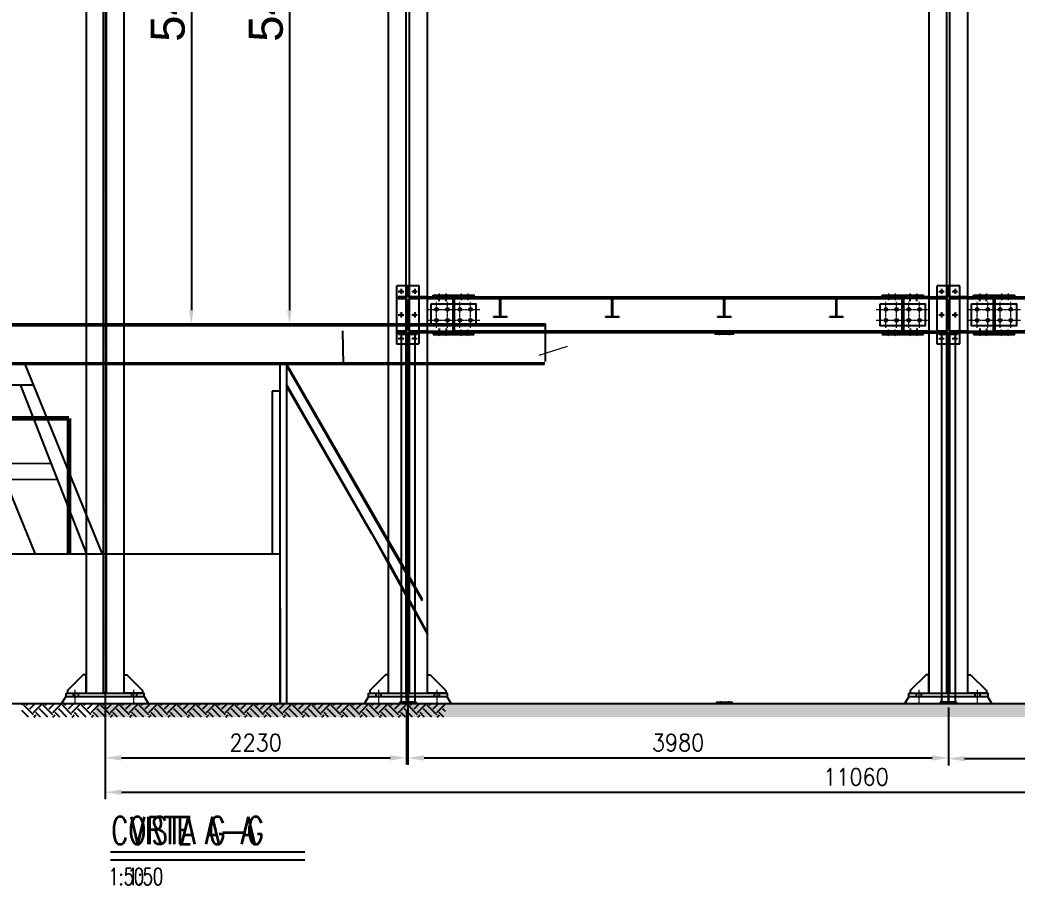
# Model space of a CAD drawing. Header units: millimetres. Extents: x 13669 to 217197, y -88248 to 24578.
# Drawn here: x 202519 to 209862, y -16047 to -9677 of the extents above; entities that cross this region are included whole.
import ezdxf

# ---------------------------------------------------------------- set-up
doc = ezdxf.new("R2010")
doc.units = ezdxf.units.MM
doc.linetypes.add('CENTER2', pattern=[1.125, 0.75, -0.125, 0.125, -0.125])
doc.linetypes.add('DASHED2', pattern=[0.375, 0.25, -0.125])
for name, color, linetype in [('CHAPA PISO', 3, 'Continuous'), ('Tx-DDIM', 1, 'Continuous'), ('Tx_DDIM', 1, 'Continuous'), ('Tx_M_EQUIPOS', 4, 'Continuous'), ('Tx_M_EXISTENTES', 8, 'Continuous'), ('Tx_M_OCULTOS', 2, 'DASHED2'), ('Tx_M_OCULTOS FINO', 1, 'DASHED2'), ('Tx_TEXTOS', 3, 'Continuous'), ('Tx_TEXTOS 2.5', 3, 'Continuous'), ('Tx_TEXTOS 4', 4, 'Continuous')]:
    doc.layers.add(name, color=color, linetype=linetype)
for name, color, linetype, lineweight in [('TITULOS', 6, 'Continuous', 60), ('Tx_EJES', 1, 'CENTER2', 5), ('Tx_M_CONTORNO FINO', 1, 'Continuous', 5)]:
    doc.layers.add(name, color=color, linetype=linetype, lineweight=lineweight)
doc.styles.add('ROMANS', font='romans.shx', dxfattribs={"width": 0.9})
doc.styles.get("Standard").update_dxf_attribs({"font": 'arial.ttf'})
doc.styles.add('Tx_texto', font='romans.shx')
doc.dimstyles.new('ESC 1-50', dxfattribs={"dimscale": 50, "dimtxt": 2.5, "dimasz": 2.4, "dimexe": 1, "dimexo": 1, "dimgap": 1, "dimtad": 1, "dimdec": 0, "dimtxsty": 'ROMANS', "dimcen": 2.5, "dimclrd": 256, "dimclre": 256, "dimclrt": 3, "dimadec": 0, "dimazin": 2, "dimtfac": 0.5, "dimtdec": 0, "dimtmove": 0, "dimatfit": 3, "dimfxl": 1, "dimtfill": 1, "dimtfillclr": 256, "dimtolj": 2, "dimlwd": -1, "dimarcsym": 0})
doc.dimstyles.new('ISO-25', dxfattribs={"dimtxt": 2.5, "dimasz": 2.5, "dimexe": 1.25, "dimexo": 0.625, "dimtad": 1, "dimtxsty": 'Standard', "dimcen": 2.5, "dimadec": 0, "dimazin": 0, "dimtfac": 1, "dimtmove": 0, "dimatfit": 3, "dimfxl": 1, "dimarcsym": 0})

# ---------------------------------------------------------------- blocks, each defined once
blk = doc.blocks.new('A$Cd38fd534')
at = {"layer": 'Tx_EJES'}
for p, q in [((-69.1, 0), (319.1, 0)), ((0, -135.8), (0, 55.8)), ((80, -135.8), (80, 55.8)), ((170, -135.8), (170, 55.8)), ((250, -135.8), (250, 55.8)), ((-69.1, -80), (319.1, -80))]:
    blk.add_line(p, q, dxfattribs=at)
at = {"layer": 'Tx_M_EQUIPOS'}
blk.add_lwpolyline([(-40, 40), (290, 40), (290, -120), (-40, -120)], close=True, dxfattribs=at)
for centre in [(0, 0), (80, 0), (170, 0), (250, 0), (0, -80), (80, -80), (170, -80), (250, -80)]:
    blk.add_circle(centre, 10.5, dxfattribs=at)
blk = doc.blocks.new('A$C03c238ad')
at = {"layer": 'Tx_M_OCULTOS FINO'}
for p, q in [((-70.7, 40), (-29.3, 40)), ((-50, 58.7), (-50, 21.3)), ((29.3, 40), (70.7, 40)), ((50, 58.7), (50, 21.3)), ((-70.7, -133), (-29.3, -133)), ((-50, -114.3), (-50, -151.7)), ((29.3, -133), (70.7, -133)), ((50, -114.3), (50, -151.7)), ((-50, -287.3), (-50, -324.7)), ((50, -287.3), (50, -324.7)), ((-70.7, -306), (-29.3, -306)), ((29.3, -306), (70.7, -306))]:
    blk.add_line(p, q, dxfattribs=at)
for points in [[(-84, -346), (84, -346), (84, 80), (-84, 80)], [(-3.9, 80), (3.9, 80), (3.9, 0), (-3.9, 0)], [(-3.9, -266), (3.9, -266), (3.9, -346), (-3.9, -346)]]:
    blk.add_lwpolyline(points, close=True, dxfattribs=at)
for centre in [(-50, 40), (50, 40), (-50, -133), (50, -133), (-50, -306), (50, -306)]:
    blk.add_circle(centre, 8.5, dxfattribs=at)
blk = doc.blocks.new('A$Cf5f8315d')
at = {"layer": 'Tx_EJES'}
blk.add_line((-21.3, 0), (0, 0), dxfattribs=at)
at = {"layer": 'Tx_M_OCULTOS'}
for p, q in [((-13, 8.5), (0, 8.5)), ((-13, -8.5), (0, -8.5))]:
    blk.add_line(p, q, dxfattribs=at)
blk = doc.blocks.new('A$Cfbe9b5f4')
at = {"layer": 'Tx_EJES'}
for p, q in [((-150, 117.9), (-150, 68.1)), ((-100, 117.9), (-100, 68.1)), ((10, 117.9), (10, 68.1)), ((60, 117.9), (60, 68.1)), ((3157.4, 117.9), (3157.4, 68.1)), ((3207.4, 117.9), (3207.4, 68.1)), ((3317.4, 117.9), (3317.4, 68.1)), ((3367.4, 117.9), (3367.4, 68.1)), ((3830, 117.9), (3830, 68.1)), ((3880, 117.9), (3880, 68.1)), ((3990, 117.9), (3990, 68.1)), ((4040, 117.9), (4040, 68.1)), ((-150, -197.9), (-150, -148.1)), ((-100, -197.9), (-100, -148.1)), ((10, -197.9), (10, -148.1)), ((60, -197.9), (60, -148.1)), ((3157.4, -197.9), (3157.4, -148.1)), ((3207.4, -197.9), (3207.4, -148.1)), ((3317.4, -197.9), (3317.4, -148.1)), ((3367.4, -197.9), (3367.4, -148.1)), ((3830, -197.9), (3830, -148.1)), ((3880, -197.9), (3880, -148.1)), ((3990, -197.9), (3990, -148.1)), ((4040, -197.9), (4040, -148.1))]:
    blk.add_line(p, q, dxfattribs=at)
at = {"layer": 'Tx_M_EQUIPOS'}
for p, q in [((-40, 93), (3257.4, 93)), ((-40, 80), (3257.4, 80)), ((3940, 93), (8107.4, 93)), ((3940, 80), (8107.4, 80)), ((3257.4, -160), (-40, -160)), ((3257.4, -173), (-40, -173)), ((8106.4, -160), (3940, -160)), ((8106.4, -173), (3940, -173))]:
    blk.add_line(p, q, dxfattribs=at)
for points in [[(-195, 105.7), (105, 105.7), (105, 93), (-195, 93)], [(3112.4, 105.7), (3412.4, 105.7), (3412.4, 93), (3112.4, 93)], [(3785, 105.7), (4085, 105.7), (4085, 93), (3785, 93)], [(-195, -185.7), (105, -185.7), (105, -173), (-195, -173)], [(3112.4, -185.7), (3412.4, -185.7), (3412.4, -173), (3112.4, -173)], [(3785, -185.7), (4085, -185.7), (4085, -173), (3785, -173)]]:
    blk.add_lwpolyline(points, close=True, dxfattribs=at)
for points in [[(-40, 93), (-40, -173)], [(3257.4, 93), (3257.4, -173)], [(3940, 93), (3940, -173)]]:
    blk.add_lwpolyline(points, dxfattribs=at)
at = {"layer": 'Tx_M_OCULTOS'}
for p, q in [((-160.5, 105.7), (-160.5, 80)), ((-139.5, 105.7), (-139.5, 80)), ((-110.5, 105.7), (-110.5, 80)), ((-89.5, 105.7), (-89.5, 80)), ((-0.5, 105.7), (-0.5, 92.7)), ((20.5, 105.7), (20.5, 92.7)), ((49.5, 105.7), (49.5, 92.7)), ((70.5, 105.7), (70.5, 92.7)), ((3146.9, 105.7), (3146.9, 80)), ((3167.9, 105.7), (3167.9, 80)), ((3196.9, 105.7), (3196.9, 80)), ((3217.9, 105.7), (3217.9, 80)), ((3306.9, 105.7), (3306.9, 92.7)), ((3327.9, 105.7), (3327.9, 92.7)), ((3356.9, 105.7), (3356.9, 92.7)), ((3377.9, 105.7), (3377.9, 92.7)), ((3819.5, 105.7), (3819.5, 80)), ((3840.5, 105.7), (3840.5, 80)), ((3869.5, 105.7), (3869.5, 80)), ((3890.5, 105.7), (3890.5, 80)), ((3979.5, 105.7), (3979.5, 92.7)), ((4000.5, 105.7), (4000.5, 92.7)), ((4029.5, 105.7), (4029.5, 92.7)), ((4050.5, 105.7), (4050.5, 92.7)), ((-160.5, -185.7), (-160.5, -160)), ((-139.5, -185.7), (-139.5, -160)), ((-110.5, -185.7), (-110.5, -160)), ((-89.5, -185.7), (-89.5, -160)), ((-0.5, -185.7), (-0.5, -172.7)), ((20.5, -185.7), (20.5, -172.7)), ((49.5, -185.7), (49.5, -172.7)), ((70.5, -185.7), (70.5, -172.7)), ((3146.9, -185.7), (3146.9, -160)), ((3167.9, -185.7), (3167.9, -160)), ((3196.9, -185.7), (3196.9, -160)), ((3217.9, -185.7), (3217.9, -160)), ((3306.9, -185.7), (3306.9, -172.7)), ((3327.9, -185.7), (3327.9, -172.7)), ((3356.9, -185.7), (3356.9, -172.7)), ((3377.9, -185.7), (3377.9, -172.7)), ((3819.5, -185.7), (3819.5, -160)), ((3840.5, -185.7), (3840.5, -160)), ((3869.5, -185.7), (3869.5, -160)), ((3890.5, -185.7), (3890.5, -160)), ((3979.5, -185.7), (3979.5, -172.7)), ((4000.5, -185.7), (4000.5, -172.7)), ((4029.5, -185.7), (4029.5, -172.7)), ((4050.5, -185.7), (4050.5, -172.7))]:
    blk.add_line(p, q, dxfattribs=at)
for points in [[(287, -51.5, 0.414214), (296.5, -42), (296.5, 78, 0.414214), (287, 87.5), (248.7, 87.5), (248.7, 93), (348.7, 93), (348.7, 87.5), (310.4, 87.5, 0.414214), (300.9, 78), (300.9, -42, 0.414214), (310.4, -51.5), (348.7, -51.5), (348.7, -57), (248.7, -57), (248.7, -51.5)], [(1112, -51.5, 0.414214), (1121.5, -42), (1121.5, 78, 0.414214), (1112, 87.5), (1073.7, 87.5), (1073.7, 93), (1173.7, 93), (1173.7, 87.5), (1135.4, 87.5, 0.414214), (1125.9, 78), (1125.9, -42, 0.414214), (1135.4, -51.5), (1173.7, -51.5), (1173.7, -57), (1073.7, -57), (1073.7, -51.5)], [(1937, -51.5, 0.414214), (1946.5, -42), (1946.5, 78, 0.414214), (1937, 87.5), (1898.7, 87.5), (1898.7, 93), (1998.7, 93), (1998.7, 87.5), (1960.4, 87.5, 0.414214), (1950.9, 78), (1950.9, -42, 0.414214), (1960.4, -51.5), (1998.7, -51.5), (1998.7, -57), (1898.7, -57), (1898.7, -51.5)], [(2762, -51.5, 0.414214), (2771.5, -42), (2771.5, 78, 0.414214), (2762, 87.5), (2723.7, 87.5), (2723.7, 93), (2823.7, 93), (2823.7, 87.5), (2785.4, 87.5, 0.414214), (2775.9, 78), (2775.9, -42, 0.414214), (2785.4, -51.5), (2823.7, -51.5), (2823.7, -57), (2723.7, -57), (2723.7, -51.5)]]:
    blk.add_lwpolyline(points, format="xyb", close=True, dxfattribs=at)
at = {"rotation": 270}
for p in [(1913.7, -173), (1983.7, -173)]:
    blk.add_blockref('A$Cf5f8315d', p, dxfattribs=at)
blk = doc.blocks.new('*D383')
at = {"layer": 'Defpoints', "color": 0, "transparency": 16777216}
for p in [(205375.9, -14573.5), (209356.2, -14688.6), (209356.2, -15110.6)]:
    blk.add_point(p, dxfattribs=at)
at = {"layer": 'Tx_DDIM', "lineweight": -2, "transparency": 16777216}
for p, q in [((205375.9, -14623.5), (205375.9, -15160.6)), ((209356.2, -14738.6), (209356.2, -15160.6))]:
    blk.add_line(p, q, dxfattribs=at)
at = {"layer": 'Tx_DDIM', "transparency": 16777216}
blk.add_line((205495.9, -15110.6), (209236.2, -15110.6), dxfattribs=at)
for points in [[(205495.9, -15090.6), (205495.9, -15130.6), (205375.9, -15110.6)], [(209236.2, -15090.6), (209236.2, -15130.6), (209356.2, -15110.6)]]:
    blk.add_solid(points, dxfattribs=at)
at = {"layer": 'Tx_DDIM', "color": 3, "transparency": 16777216, "insert": (207366, -14998.1), "char_height": 125, "attachment_point": 5, "style": 'ROMANS', "bg_fill": 3, "box_fill_scale": 1.1, "bg_fill_color": 256, "bg_fill_true_color": 13158600, "bg_fill_transparency": 0}
blk.add_mtext('\\A2;3980', dxfattribs=at)
blk = doc.blocks.new('*D384')
at = {"layer": 'Defpoints', "color": 0, "transparency": 16777216}
for p in [(214206.2, -14682.1), (209356.2, -14688.6), (214206.2, -15115.5)]:
    blk.add_point(p, dxfattribs=at)
at = {"layer": 'Tx_DDIM', "lineweight": -2, "transparency": 16777216}
for p, q in [((209356.2, -14738.6), (209356.2, -15165.5)), ((214206.2, -14732.1), (214206.2, -15165.5))]:
    blk.add_line(p, q, dxfattribs=at)
at = {"layer": 'Tx_DDIM', "transparency": 16777216}
blk.add_line((209476.2, -15115.5), (214086.2, -15115.5), dxfattribs=at)
for points in [[(209476.2, -15095.5), (209476.2, -15135.5), (209356.2, -15115.5)], [(214086.2, -15095.5), (214086.2, -15135.5), (214206.2, -15115.5)]]:
    blk.add_solid(points, dxfattribs=at)
at = {"layer": 'Tx_DDIM', "color": 3, "transparency": 16777216, "insert": (211781.2, -15003), "char_height": 125, "attachment_point": 5, "style": 'ROMANS', "bg_fill": 3, "box_fill_scale": 1.1, "bg_fill_color": 256, "bg_fill_true_color": 13158600, "bg_fill_transparency": 0}
blk.add_mtext('\\A2;4850', dxfattribs=at)
blk = doc.blocks.new('*D386')
at = {"layer": 'Defpoints', "color": 0, "transparency": 16777216}
for p in [(203145.9, -14893.2), (214206.2, -14949.7), (214206.2, -15363.3)]:
    blk.add_point(p, dxfattribs=at)
at = {"layer": 'Tx_DDIM', "lineweight": -2, "transparency": 16777216}
for p, q in [((203145.9, -14943.2), (203145.9, -15413.3)), ((214206.2, -14999.7), (214206.2, -15413.3))]:
    blk.add_line(p, q, dxfattribs=at)
at = {"layer": 'Tx_DDIM', "transparency": 16777216}
blk.add_line((203265.9, -15363.3), (214086.2, -15363.3), dxfattribs=at)
for points in [[(203265.9, -15343.3), (203265.9, -15383.3), (203145.9, -15363.3)], [(214086.2, -15343.3), (214086.2, -15383.3), (214206.2, -15363.3)]]:
    blk.add_solid(points, dxfattribs=at)
at = {"layer": 'Tx_DDIM', "color": 3, "transparency": 16777216, "insert": (208676, -15250.8), "char_height": 125, "attachment_point": 5, "style": 'ROMANS', "bg_fill": 3, "box_fill_scale": 1.1, "bg_fill_color": 256, "bg_fill_true_color": 13158600, "bg_fill_transparency": 0}
blk.add_mtext('\\A2;11060', dxfattribs=at)
blk = doc.blocks.new('*D376')
at = {"layer": 'Defpoints', "color": 0, "transparency": 16777216}
for p in [(203145.9, -14573.5), (205364.6, -14710.3), (205364.6, -15110)]:
    blk.add_point(p, dxfattribs=at)
at = {"layer": 'Tx_DDIM', "lineweight": -2, "transparency": 16777216}
for p, q in [((203145.9, -14623.5), (203145.9, -15160)), ((205364.6, -14760.3), (205364.6, -15160))]:
    blk.add_line(p, q, dxfattribs=at)
at = {"layer": 'Tx_DDIM', "transparency": 16777216}
blk.add_line((203265.9, -15110), (205244.6, -15110), dxfattribs=at)
for points in [[(203265.9, -15090), (203265.9, -15130), (203145.9, -15110)], [(205244.6, -15090), (205244.6, -15130), (205364.6, -15110)]]:
    blk.add_solid(points, dxfattribs=at)
at = {"layer": 'Tx_DDIM', "color": 3, "transparency": 16777216, "insert": (204255.2, -14997.5), "char_height": 125, "attachment_point": 5, "style": 'ROMANS', "bg_fill": 3, "box_fill_scale": 1.1, "bg_fill_color": 256, "bg_fill_true_color": 13158600, "bg_fill_transparency": 0}
blk.add_mtext('\\A2;2230', dxfattribs=at)
blk = doc.blocks.new('*D402')
at = {"color": 0, "lineweight": -2, "transparency": 16777216}
for p, q in [((203782, -6498.9), (203782.7, -6498.9)), ((203781.4, -6598.9), (203781.4, -11814.7)), ((203782, -11914.7), (203782.7, -11914.7))]:
    blk.add_line(p, q, dxfattribs=at)
at = {"color": 0, "transparency": 16777216}
for points in [[(203764.7, -6598.9), (203798.1, -6598.9), (203781.4, -6498.9)], [(203764.7, -11814.7), (203798.1, -11814.7), (203781.4, -11914.7)]]:
    blk.add_solid(points, dxfattribs=at)
at = {"layer": 'Defpoints', "color": 0, "transparency": 16777216}
for p in [(203781.4, -6498.9), (203781.4, -11914.7), (203781.4, -11914.7)]:
    blk.add_point(p, dxfattribs=at)
at = {"color": 0, "transparency": 16777216, "insert": (203630.5, -9206.8), "char_height": 250, "attachment_point": 5, "rotation": 90}
blk.add_mtext('5415,79', dxfattribs=at)
blk = doc.blocks.new('*D405')
at = {"color": 0, "lineweight": -2, "transparency": 16777216}
for p, q in [((204504.3, -6498.9), (204504.9, -6498.9)), ((204503.6, -6598.9), (204503.6, -11814.7)), ((204504.3, -11914.7), (204504.9, -11914.7))]:
    blk.add_line(p, q, dxfattribs=at)
at = {"color": 0, "transparency": 16777216}
for points in [[(204487, -6598.9), (204520.3, -6598.9), (204503.6, -6498.9)], [(204487, -11814.7), (204520.3, -11814.7), (204503.6, -11914.7)]]:
    blk.add_solid(points, dxfattribs=at)
at = {"layer": 'Defpoints', "color": 0, "transparency": 16777216}
for p in [(204503.6, -6498.9), (204503.6, -11914.7), (204503.6, -11914.7)]:
    blk.add_point(p, dxfattribs=at)
at = {"color": 0, "transparency": 16777216, "insert": (204352.8, -9206.8), "char_height": 250, "attachment_point": 5, "rotation": 90}
blk.add_mtext('5415,79', dxfattribs=at)

msp = doc.modelspace()

# ---------------------------------------------------------------- hatches: boundary and pattern name
h = msp.add_hatch()
h.set_pattern_fill('EARTH', color=9, scale=400, angle=45)
h.set_pattern_definition([(45, (203609.15, -19443.37), (0, 141.42136), [100, -100]), (45, (203582.63, -19416.86), (0, 141.42136), [100, -100]), (45, (203556.12, -19390.34), (0, 141.42136), [100, -100]), (135, (203556.12, -19372.66), (-141.42136, 1e-14), [100, -100]), (135, (203582.63, -19346.14), (-141.42136, 1e-14), [100, -100]), (135, (203609.15, -19319.63), (-141.42136, 1e-14), [100, -100])])
h.paths.add_polyline_path([(203073.2201914, -14710.2961334), (203073.2201914, -14810.2961334), (216930.8380087, -14810.2961334), (216930.8380087, -14710.2961334)])

# ---------------------------------------------------------------- linework, layer by layer
at = {"color": 9}
for p, q in [((202825.8743748, -14710.2961334), (202855.8743748, -14660.2961334)), ((203465.8743748, -14710.2961334), (203435.8743748, -14660.2961334)), ((205055.8743746, -14710.2961334), (205085.8743746, -14660.2961334)), ((205695.8743746, -14710.2961334), (205665.8743746, -14660.2961334)), ((209036.2098177, -14710.2961334), (209066.2098177, -14660.2961334)), ((209676.2098176, -14710.2961334), (209646.2098176, -14660.2961334))]:
    msp.add_line(p, q, dxfattribs=at)
at = {"layer": 'CHAPA PISO'}
for p, q in [((204435.8743748, -12410.2961334), (204375.8743748, -12410.2961334)), ((204375.8743748, -12410.2961334), (204375.8743748, -13610.2961334)), ((204435.8743748, -12410.2961334), (204375.8743748, -12410.2961334)), ((204375.8743748, -12410.2961334), (204375.8743748, -13610.2961334)), ((203285.8743748, -13610.2961334), (198926.8743748, -13610.2961334)), ((204435.8743748, -13610.2961334), (200085.8743748, -13610.2961334))]:
    msp.add_line(p, q, dxfattribs=at)
at = {"layer": 'TITULOS'}
for q in [(200378.8743746, -12610.2961334), (202878.8743746, -13610.2961334)]:
    msp.add_line((202878.8743746, -12610.2961334), q, dxfattribs=at)
at = {"layer": 'Tx-DDIM'}
for p, q in [((205607.1743746, -11748.0263968), (205607.1743746, -11695.5658699)), ((205657.1743746, -11748.0263968), (205657.1743746, -11695.5658699)), ((209074.9098176, -11748.0263968), (209074.9098176, -11695.56587)), ((209124.9098176, -11748.0263968), (209124.9098176, -11695.56587)), ((209587.5098176, -11748.0263968), (209587.5098176, -11695.56587)), ((209637.5098176, -11748.0263968), (209637.5098176, -11695.56587)), ((205607.1743746, -11948.5658699), (205607.1743746, -12001.0263968)), ((205657.1743746, -11948.5658699), (205657.1743746, -12001.0263968)), ((209074.9098176, -11948.56587), (209074.9098176, -12001.0263968)), ((209124.9098176, -11948.56587), (209124.9098176, -12001.0263968)), ((209587.5098176, -11948.56587), (209587.5098176, -12001.0263968)), ((209637.5098176, -11948.56587), (209637.5098176, -12001.0263968))]:
    msp.add_line(p, q, dxfattribs=at)
at = {"layer": 'Tx_EJES'}
for p, q in [((203145.8743747, -5358.3166359), (203145.8743747, -14634.8961334)), ((205568.3243746, -11808.2961334), (205606.0243746, -11808.2961334)), ((205587.1743746, -11827.1461334), (205587.1743746, -11789.4461334)), ((205648.3243746, -11808.2961334), (205686.0243746, -11808.2961334)), ((205667.1743746, -11827.1461334), (205667.1743746, -11789.4461334)), ((209083.7598176, -11808.2961334), (209046.0598176, -11808.2961334)), ((209064.9098176, -11827.1461334), (209064.9098176, -11789.4461334)), ((209163.7598176, -11808.2961334), (209126.0598176, -11808.2961334)), ((209144.9098176, -11827.1461334), (209144.9098176, -11789.4461334)), ((209548.6598176, -11808.2961334), (209586.3598176, -11808.2961334)), ((209567.5098176, -11827.1461334), (209567.5098176, -11789.4461334)), ((209628.6598176, -11808.2961334), (209666.3598176, -11808.2961334)), ((209647.5098176, -11827.1461334), (209647.5098176, -11789.4461334)), ((205568.3243746, -11888.2961334), (205606.0243746, -11888.2961334)), ((205587.1743746, -11907.1461334), (205587.1743746, -11869.4461334)), ((205648.3243746, -11888.2961334), (205686.0243746, -11888.2961334)), ((205667.1743746, -11907.1461334), (205667.1743746, -11869.4461334)), ((209083.7598176, -11888.2961334), (209046.0598176, -11888.2961334)), ((209064.9098176, -11907.1461334), (209064.9098176, -11869.4461334)), ((209163.7598176, -11888.2961334), (209126.0598176, -11888.2961334)), ((209144.9098176, -11907.1461334), (209144.9098176, -11869.4461334)), ((209548.6598176, -11888.2961334), (209586.3598176, -11888.2961334)), ((209567.5098176, -11907.1461334), (209567.5098176, -11869.4461334)), ((209628.6598176, -11888.2961334), (209666.3598176, -11888.2961334)), ((209647.5098176, -11907.1461334), (209647.5098176, -11869.4461334)), ((202926.8743748, -14705.5961334), (202926.8743748, -14609.8961334)), ((203356.8743748, -14705.5961334), (203356.8743748, -14609.8961334)), ((205160.8743746, -14705.5961334), (205160.8743746, -14609.8961334)), ((205590.8743746, -14705.5961334), (205590.8743746, -14609.8961334)), ((209141.2098176, -14705.5961334), (209141.2098176, -14609.8961334)), ((209571.2098177, -14705.5961334), (209571.2098177, -14609.8961334))]:
    msp.add_line(p, q, dxfattribs=at)
at = {"layer": 'Tx_M_CONTORNO FINO'}
for p, q in [((207662.7098177, -11981.2961331), (207662.7098177, -11990.7961331)), ((207662.7098177, -11981.2961331), (207662.7098177, -11981.2961331)), ((207671.2098177, -11972.1718226), (207671.2098177, -11996.7888051)), ((207679.7098177, -11981.2961331), (207679.7098177, -11990.7961331)), ((207679.7098177, -11981.2961331), (207679.7098177, -11981.2961331)), ((207732.7098177, -11981.2961331), (207732.7098177, -11990.7961331)), ((207732.7098177, -11981.2961331), (207732.7098177, -11981.2961331)), ((207741.2098177, -11972.1718226), (207741.2098177, -11996.7888051)), ((207749.7098177, -11981.2961331), (207749.7098177, -11990.7961331)), ((207749.7098177, -11981.2961331), (207749.7098177, -11981.2961331)), ((206548.0389886, -12080.2428555), (206339.7393394, -12146.6795976)), ((207667.7098177, -14700.7961331), (207667.7098177, -14710.2961331)), ((207676.2098177, -14693.2376418), (207676.2098177, -14717.8546244)), ((207684.7098177, -14700.7961331), (207684.7098177, -14710.2961331)), ((207727.7098177, -14700.7961331), (207727.7098177, -14710.2961331)), ((207736.2098177, -14693.2376418), (207736.2098177, -14717.8546244)), ((207744.7098177, -14700.7961331), (207744.7098177, -14710.2961331))]:
    msp.add_line(p, q, dxfattribs=at)
for points in [[(207776.2098177, -11981.2961331), (207636.2098177, -11981.2961331), (207636.2098177, -11990.7961331), (207776.2098177, -11990.7961331)], [(207646.2098177, -14710.2961331), (207766.2098177, -14710.2961331), (207766.2098177, -14700.7961331), (207646.2098177, -14700.7961331)]]:
    msp.add_lwpolyline(points, close=True, dxfattribs=at)
msp.add_lwpolyline([(207656.2098177, -14710.2961331), (207756.2098177, -14710.2961331)], dxfattribs=at)
at = {"layer": 'Tx_M_EQUIPOS'}
for p, q in [((205519.3743746, -11728.2961334), (205707.1743746, -11728.2961334)), ((209212.7098176, -11728.2961334), (209024.9098176, -11728.2961334)), ((209499.7098177, -11728.2961334), (209687.5098176, -11728.2961334)), ((205519.3743746, -11968.2961334), (205707.1743746, -11968.2961334)), ((209212.7098176, -11968.2961334), (209024.9098176, -11968.2961334)), ((209499.7098177, -11968.2961334), (209687.5098176, -11968.2961334)), ((202632.682573, -13610.2961334), (202061.6913457, -12210.2961334)), ((203127.9190276, -13610.2961334), (202556.9278003, -12210.2961334)), ((204435.8743748, -12210.2961334), (204480.8743748, -12210.2961334)), ((204480.8743748, -12210.2961334), (205231.7098175, -13510.7812683)), ((204480.8743748, -12210.2961334), (205480.8743748, -13942.3469409)), ((204480.8743748, -12223.8867089), (205231.7098175, -13523.8334222)), ((202620.8214932, -12366.9555806), (202028.2228515, -12367.2629882)), ((202523.4593061, -12367.2629882), (203009.0895228, -13610.2961334)), ((205231.7098175, -13664.0059438), (204480.8743748, -12359.5566174)), ((205110.035927, -13460.035908), (204480.8743748, -12370.2961334)), ((202214.67726, -12944.5872174), (202747.5532465, -12940.8603178)), ((202167.4661848, -13062.8582913), (202793.0937228, -13057.427038)), ((205110.035927, -13460.035908), (205051.5612551, -13358.7548053)), ((205110.035927, -13460.035908), (205231.7098175, -13679.4206087)), ((205231.7098175, -13523.8334222), (205481.0445515, -13952.5016355)), ((205231.7098175, -13664.0059438), (205520.7098175, -14194.5644236)), ((205231.7098175, -13679.4206087), (205520.7098175, -14202.1143152))]:
    msp.add_line(p, q, dxfattribs=at)
for points in [[(203285.8743748, -14634.8961334), (203285.8743748, -6536.3243085), (203285.8743748, -5869.6161335), (203005.8743748, -5869.6161335), (203005.8743748, -6520.4243085), (203005.8743748, -14634.8961334)], [(205519.3743746, -11715.2961334), (205707.1743746, -11715.2961334), (205707.1743746, -11981.2961334), (205519.3743746, -11981.2961334)], [(209212.7098176, -11715.2961334), (209024.9098176, -11715.2961334), (209024.9098176, -11981.2961334), (209212.7098176, -11981.2961334)], [(209499.7098177, -11715.2961334), (209687.5098176, -11715.2961334), (209687.5098176, -11981.2961334), (209499.7098177, -11981.2961334)]]:
    msp.add_lwpolyline(points, dxfattribs=at)
for points in [[(205520.7098175, -14634.8961334), (205520.7098175, -6536.3243085), (205519.3743746, -5869.6161335), (205232.3743746, -5869.6161335), (205231.7098175, -6520.4243085), (205231.7098175, -14634.8961334)], [(209500.7098177, -14634.8961334), (209500.7098177, -6536.3243085), (209499.7098176, -5869.6161335), (209212.7098176, -5869.6161335), (209211.7098177, -6520.4243085), (209211.7098177, -14634.8961334)], [(203005.8743748, -14498.8961334), (202985.3743748, -14498.8961334), (202869.8743748, -14614.8961334), (202869.8743748, -14634.8961334), (203005.8743748, -14634.8961334)], [(203285.8743748, -14498.8961334), (203306.3743748, -14498.8961334), (203421.8743748, -14614.8961334), (203421.8743748, -14634.8961334), (203285.8743748, -14634.8961334)], [(205232.3743746, -14497.8961334), (205212.3743746, -14497.8961334), (205095.8743745, -14614.8961334), (205095.8743745, -14634.8961334), (205232.3743746, -14634.8961334)], [(205519.3743746, -14497.8961334), (205539.3743746, -14497.8961334), (205655.8743747, -14614.8961334), (205655.8743747, -14634.8961334), (205519.3743746, -14634.8961334)], [(209212.7098176, -14497.8961334), (209192.7098176, -14497.8961334), (209076.2098176, -14614.8961334), (209076.2098176, -14634.8961334), (209212.7098176, -14634.8961334)], [(209499.7098177, -14497.8961334), (209519.7098177, -14497.8961334), (209636.2098177, -14614.8961334), (209636.2098177, -14634.8961334), (209499.7098177, -14634.8961334)], [(202859.8743748, -14634.8961334), (203431.8743747, -14634.8961334), (203431.8743747, -14660.2961334), (202859.8743748, -14660.2961334)], [(205085.8743746, -14634.8961334), (205665.8743746, -14634.8961334), (205665.8743746, -14660.2961334), (205085.8743746, -14660.2961334)], [(209066.2098177, -14634.8961334), (209646.2098176, -14634.8961334), (209646.2098176, -14660.2961334), (209066.2098177, -14660.2961334)]]:
    msp.add_lwpolyline(points, close=True, dxfattribs=at)
for centre in [(205587.1743746, -11808.2961334), (205667.1743746, -11808.2961334), (209064.9098176, -11808.2961334), (209144.9098176, -11808.2961334), (209567.5098176, -11808.2961334), (209647.5098176, -11808.2961334), (205587.1743746, -11888.2961334), (205667.1743746, -11888.2961334), (209064.9098176, -11888.2961334), (209144.9098176, -11888.2961334), (209567.5098176, -11888.2961334), (209647.5098176, -11888.2961334)]:
    msp.add_circle(centre, 10.5, dxfattribs=at)
at = {"layer": 'Tx_M_EXISTENTES'}
for p, q in [((201346.3743746, -11914.7075327), (206388.7314532, -11914.7075327)), ((201346.3743746, -11926.7075327), (206388.7314532, -11926.7075327)), ((204901.7429536, -12214.7075327), (204897.4884742, -11965.3597884)), ((206388.7314532, -12192.3069533), (206388.7314532, -11914.7075327)), ((201346.3743746, -12202.7075327), (205072.4949266, -12202.7075327)), ((201346.3743746, -12202.7075327), (206385.3133841, -12202.7075327)), ((205081.3430302, -12214.7075327), (201346.3743746, -12214.7075327)), ((206381.3696779, -12214.7075327), (201346.3743746, -12214.7075327)), ((203073.2201914, -14710.2961334), (216927.4079406, -14710.2961334))]:
    msp.add_line(p, q, dxfattribs=at)
for centre in [(205587.1743746, -11808.2961334), (205667.1743746, -11808.2961334), (209064.9098176, -11808.2961334), (209144.9098176, -11808.2961334), (209567.5098176, -11808.2961334), (209647.5098176, -11808.2961334), (205587.1743746, -11888.2961334), (205667.1743746, -11888.2961334), (209064.9098176, -11888.2961334), (209144.9098176, -11888.2961334), (209567.5098176, -11888.2961334), (209647.5098176, -11888.2961334)]:
    msp.add_circle(centre, 9.525, dxfattribs=at)
at = {"layer": 'Tx_M_OCULTOS', "extrusion": (6.12323e-17, 1, -1.83697e-16)}
for p, q in [((203134.5743747, -14634.8961334), (203134.5743747, -5869.6161335)), ((203157.1743747, -14634.8961334), (203157.1743747, -5869.6161335)), ((205364.5743746, -14634.8961334), (205364.5743746, -5869.6161335)), ((205387.1743746, -14634.8961334), (205387.1743746, -5869.6161335)), ((209344.9098176, -14634.8961334), (209344.9098176, -5869.6161335)), ((209367.5098176, -14634.8961334), (209367.5098176, -5869.6161335))]:
    msp.add_line(p, q, dxfattribs=at)
at = {"layer": 'Tx_M_OCULTOS'}
for p, q in [((205519.3743746, -11715.2961334), (205387.1743746, -11715.2961334)), ((205519.3743746, -11728.2961334), (205387.1743746, -11728.2961334)), ((205596.6692348, -11728.2961334), (205596.6692348, -11715.2961334)), ((205617.6795143, -11728.2961334), (205617.6795143, -11715.2961334)), ((205646.6692348, -11728.2961334), (205646.6692348, -11715.2961334)), ((205667.6795143, -11728.2961334), (205667.6795143, -11715.2961334)), ((209064.4046779, -11728.2961334), (209064.4046779, -11715.2961334)), ((209085.4149574, -11728.2961334), (209085.4149574, -11715.2961334)), ((209114.4046779, -11728.2961334), (209114.4046779, -11715.2961334)), ((209135.4149574, -11728.2961334), (209135.4149574, -11715.2961334)), ((209212.7098176, -11715.2961334), (209344.9098176, -11715.2961334)), ((209212.7098176, -11728.2961334), (209344.9098176, -11728.2961334)), ((209499.7098177, -11715.2961334), (209367.5098176, -11715.2961334)), ((209499.7098177, -11728.2961334), (209367.5098176, -11728.2961334)), ((209577.0046779, -11728.2961334), (209577.0046779, -11715.2961334)), ((209598.0149574, -11728.2961334), (209598.0149574, -11715.2961334)), ((209627.0046779, -11728.2961334), (209627.0046779, -11715.2961334)), ((209648.0149574, -11728.2961334), (209648.0149574, -11715.2961334)), ((205519.3743746, -11968.2961334), (205387.1743746, -11968.2961334)), ((205596.6692348, -11981.2961334), (205596.6692348, -11968.2961334)), ((205617.6795143, -11981.2961334), (205617.6795143, -11968.2961334)), ((205646.6692348, -11981.2961334), (205646.6692348, -11968.2961334)), ((205667.6795143, -11981.2961334), (205667.6795143, -11968.2961334)), ((209064.4046779, -11981.2961334), (209064.4046779, -11968.2961334)), ((209085.4149574, -11981.2961334), (209085.4149574, -11968.2961334)), ((209114.4046779, -11981.2961334), (209114.4046779, -11968.2961334)), ((209135.4149574, -11981.2961334), (209135.4149574, -11968.2961334)), ((209212.7098176, -11968.2961334), (209344.9098176, -11968.2961334)), ((209499.7098177, -11968.2961334), (209367.5098176, -11968.2961334)), ((209577.0046779, -11981.2961334), (209577.0046779, -11968.2961334)), ((209598.0149574, -11981.2961334), (209598.0149574, -11968.2961334)), ((209627.0046779, -11981.2961334), (209627.0046779, -11968.2961334)), ((209648.0149574, -11981.2961334), (209648.0149574, -11968.2961334)), ((205519.3743746, -11981.2961334), (205387.1743746, -11981.2961334)), ((209212.7098176, -11981.2961334), (209344.9098176, -11981.2961334)), ((209499.7098177, -11981.2961334), (209367.5098176, -11981.2961334)), ((202912.3743747, -14660.2961334), (202912.3743747, -14634.8961334)), ((202949.3743747, -14660.2961334), (202949.3743747, -14634.8961334)), ((203342.3743748, -14660.2961334), (203342.3743748, -14634.8961334)), ((203379.3743748, -14660.2961334), (203379.3743748, -14634.8961334)), ((205142.3743746, -14660.2961334), (205142.3743746, -14634.8961334)), ((205179.3743746, -14660.2961334), (205179.3743746, -14634.8961334)), ((205572.3743746, -14660.2961334), (205572.3743746, -14634.8961334)), ((205609.3743746, -14660.2961334), (205609.3743746, -14634.8961334)), ((209122.7098176, -14660.2961334), (209122.7098176, -14634.8961334)), ((209159.7098176, -14660.2961334), (209159.7098176, -14634.8961334)), ((209552.7098177, -14660.2961334), (209552.7098177, -14634.8961334)), ((209589.7098177, -14660.2961334), (209589.7098177, -14634.8961334))]:
    msp.add_line(p, q, dxfattribs=at)
at = {"layer": 'Tx_M_OCULTOS FINO'}
for p, q in [((205326.2098177, -11990.7961341), (205326.2098177, -14700.7961341)), ((205332.7098177, -11981.2961341), (205332.7098177, -11990.7961341)), ((205332.7098177, -11981.2961341), (205332.7098177, -11981.2961341)), ((205341.2098177, -11972.1718236), (205341.2098177, -11996.7888062)), ((205349.7098177, -11981.2961341), (205349.7098177, -11990.7961341)), ((205349.7098177, -11981.2961341), (205349.7098177, -11981.2961341)), ((205374.0498177, -11990.7961341), (205374.0498177, -14700.7961341)), ((205378.3698177, -11990.7961341), (205378.3698177, -14700.7961341)), ((205402.7098177, -11981.2961341), (205402.7098177, -11990.7961341)), ((205402.7098177, -11981.2961341), (205402.7098177, -11981.2961341)), ((205411.2098177, -11972.1718236), (205411.2098177, -11996.7888062)), ((205419.7098177, -11981.2961341), (205419.7098177, -11990.7961341)), ((205419.7098177, -11981.2961341), (205419.7098177, -11981.2961341)), ((205426.2098177, -11990.7961341), (205426.2098177, -14700.7961341)), ((209306.2098177, -11990.7961341), (209306.2098177, -14700.7961341)), ((209312.7098177, -11981.2961341), (209312.7098177, -11990.7961341)), ((209312.7098177, -11981.2961341), (209312.7098177, -11981.2961341)), ((209321.2098177, -11972.1718236), (209321.2098177, -11996.7888062)), ((209329.7098177, -11981.2961341), (209329.7098177, -11990.7961341)), ((209329.7098177, -11981.2961341), (209329.7098177, -11981.2961341)), ((209354.0498177, -11990.7961341), (209354.0498177, -14700.7961341)), ((209358.3698177, -11990.7961341), (209358.3698177, -14700.7961341)), ((209382.7098177, -11981.2961341), (209382.7098177, -11990.7961341)), ((209382.7098177, -11981.2961341), (209382.7098177, -11981.2961341)), ((209391.2098177, -11972.1718236), (209391.2098177, -11996.7888062)), ((209399.7098177, -11981.2961341), (209399.7098177, -11990.7961341)), ((209399.7098177, -11981.2961341), (209399.7098177, -11981.2961341)), ((209406.2098177, -11990.7961341), (209406.2098177, -14700.7961341)), ((205337.7098177, -14700.7961341), (205337.7098177, -14710.2961341)), ((205346.2098177, -14693.2376429), (205346.2098177, -14717.8546254)), ((205354.7098177, -14700.7961341), (205354.7098177, -14710.2961341)), ((205397.7098177, -14700.7961341), (205397.7098177, -14710.2961341)), ((205406.2098177, -14693.2376429), (205406.2098177, -14717.8546254)), ((205414.7098177, -14700.7961341), (205414.7098177, -14710.2961341)), ((209317.7098177, -14700.7961341), (209317.7098177, -14710.2961341)), ((209326.2098177, -14693.2376429), (209326.2098177, -14717.8546254)), ((209334.7098177, -14700.7961341), (209334.7098177, -14710.2961341)), ((209377.7098177, -14700.7961341), (209377.7098177, -14710.2961341)), ((209386.2098177, -14693.2376429), (209386.2098177, -14717.8546254)), ((209394.7098177, -14700.7961341), (209394.7098177, -14710.2961341))]:
    msp.add_line(p, q, dxfattribs=at)
for points in [[(205392.7117768, -11728.2961153), (205450.2117768, -11728.2961153), (205450.2117768, -11715.2961153), (205302.2117768, -11715.2961153), (205302.2117768, -11728.2961153), (205359.7117768, -11728.2961153, -0.4142135624), (205372.4117768, -11740.9961153), (205372.4117768, -11955.5961153, -0.4142135624), (205359.7117768, -11968.2961153), (205302.2117768, -11968.2961153), (205302.2117768, -11981.2961153), (205450.2117768, -11981.2961153), (205450.2117768, -11968.2961153), (205392.7117768, -11968.2961153, -0.4142135624), (205380.0117768, -11955.5961153), (205380.0117768, -11740.9961153, -0.4142135624)], [(209372.6979064, -11728.2961153), (209430.1979064, -11728.2961153), (209430.1979064, -11715.2961153), (209282.1979064, -11715.2961153), (209282.1979064, -11728.2961153), (209339.6979064, -11728.2961153, -0.4142135624), (209352.3979064, -11740.9961153), (209352.3979064, -11955.5961153, -0.4142135624), (209339.6979064, -11968.2961153), (209282.1979064, -11968.2961153), (209282.1979064, -11981.2961153), (209430.1979064, -11981.2961153), (209430.1979064, -11968.2961153), (209372.6979064, -11968.2961153, -0.4142135624), (209359.9979064, -11955.5961153), (209359.9979064, -11740.9961153, -0.4142135624)]]:
    msp.add_lwpolyline(points, format="xyb", close=True, dxfattribs=at)
for points in [[(205446.2098177, -11981.2961341), (205306.2098177, -11981.2961341), (205306.2098177, -11990.7961341), (205446.2098177, -11990.7961341)], [(209426.2098177, -11981.2961341), (209286.2098177, -11981.2961341), (209286.2098177, -11990.7961341), (209426.2098177, -11990.7961341)], [(205316.2098177, -14710.2961341), (205436.2098177, -14710.2961341), (205436.2098177, -14700.7961341), (205316.2098177, -14700.7961341)], [(209296.2098177, -14710.2961341), (209416.2098177, -14710.2961341), (209416.2098177, -14700.7961341), (209296.2098177, -14700.7961341)]]:
    msp.add_lwpolyline(points, close=True, dxfattribs=at)
for points in [[(205326.2098177, -14710.2961341), (205426.2098177, -14710.2961341)], [(205326.2098177, -14710.2961341), (205426.2098177, -14710.2961341)], [(209306.2098177, -14710.2961341), (209406.2098177, -14710.2961341)], [(209306.2098177, -14710.2961341), (209406.2098177, -14710.2961341)]]:
    msp.add_lwpolyline(points, dxfattribs=at)
at = {"layer": 'Tx_TEXTOS'}
for p, q in [((203186.210013, -15801.816712), (204475.8419067, -15801.816712)), ((203326.3552006, -15801.816712), (204615.9870943, -15801.816712)), ((203186.210013, -15861.816562), (204475.8419067, -15861.816562)), ((203326.3552006, -15861.816562), (204615.9870943, -15861.816562))]:
    msp.add_line(p, q, dxfattribs=at)

# ---------------------------------------------------------------- block references
msp.add_blockref('A$Cfbe9b5f4', (205757.5098177, -11808.2961331))
at = {"layer": 'TITULOS'}
for p in [(205587.5098177, -11808.2961331), (208894.9098176, -11808.2961331), (209567.5098179, -11808.2961333)]:
    msp.add_blockref('A$Cd38fd534', p, dxfattribs=at)
at = {"layer": 'Tx_M_EQUIPOS'}
for p in [(205376.2375587, -11715.2961341), (209356.2236882, -11715.2961341)]:
    msp.add_blockref('A$C03c238ad', p, dxfattribs=at)
at = {"layer": 'Tx_M_OCULTOS FINO', "rotation": 270}
for p in [(205341.2098177, -11981.2961153), (205411.2098177, -11981.2961153), (209321.2098177, -11981.2961153), (209391.2098177, -11981.2961153)]:
    msp.add_blockref('A$Cf5f8315d', p, dxfattribs=at)

# ---------------------------------------------------------------- texts
at = {"layer": 'Tx_TEXTOS 2.5', "style": 'Tx_texto', "width": 0.7}
for p in [(203170.4787913, -16046.6240941), (203310.6239789, -16046.6240941)]:
    msp.add_attdef('1:50', p, '', height=125, dxfattribs=at)
at = {"layer": 'Tx_TEXTOS 4', "style": 'Tx_texto', "width": 0.7}
for s, p in [('CORTE A-A', (203191.3624665, -15744.5295317)), ('VISTA G-G', (203331.5076541, -15744.5295317))]:
    msp.add_text(s, height=200, dxfattribs=at).set_placement(p)

# ---------------------------------------------------------------- dimensions: what is measured, and where the dimension line sits
for base, p1, p2, picture, middle in [((203781.4024528, -11914.7075327), (203781.4024528, -6498.9213506), (203781.4024528, -11914.7075327), '*D402', (203630.5387079, -9206.8144416)), ((204503.6384138, -11914.7075327), (204503.6384138, -6498.9213506), (204503.6384138, -11914.7075327), '*D405', (204352.7746689, -9206.8144416))]:
    dim = msp.add_linear_dim(base=base, p1=p1, p2=p2, angle=90, dimstyle='ISO-25', override={"dimtxt": 250, "dimasz": 100})
    dim.commit()
    dim.dimension.update_dxf_attribs({"geometry": picture, "text_midpoint": middle})

# ---------------------------------------------------------------- next in the draw order: dimensions: what is measured, and where the dimension line sits
at = {"layer": 'Tx_DDIM'}
dim = msp.add_linear_dim(base=(209356.2098176, -15110.6254048), p1=(205375.8743746, -14573.5439892), p2=(209356.2098176, -14688.5539816), dimstyle='ESC 1-50', override={"dimtmove": 1}, dxfattribs=at)
dim.commit()
dim.dimension.update_dxf_attribs({"geometry": '*D383', "text_midpoint": (207366.0420961, -14998.1254048)})

# ---------------------------------------------------------------- next in the draw order: hatches: boundary and pattern name
h = msp.add_hatch()
h.set_pattern_fill('EARTH', color=9, scale=400, angle=45)
h.set_pattern_definition([(45, (203609.15, -19443.37), (0, 141.4214), [100, -100]), (45, (203582.63, -19416.86), (0, 141.4214), [100, -100]), (45, (203556.12, -19390.34), (0, 141.4214), [100, -100]), (135, (203556.12, -19372.66), (-141.4214, 1e-14), [100, -100]), (135, (203582.63, -19346.14), (-141.4214, 1e-14), [100, -100]), (135, (203609.15, -19319.63), (-141.4214, 1e-14), [100, -100])])
h.paths.add_polyline_path([(202533.3753115, -14710.2961334), (202533.3753115, -14810.2961334), (205652.6560246, -14810.2961334), (205652.6560246, -14710.2961334)])

# ---------------------------------------------------------------- next in the draw order: linework, layer by layer
at = {"layer": 'Tx_EJES', "extrusion": (6.12323e-17, 1, -1.83697e-16)}
msp.add_line((205364.5743746, -14710.2961334), (205364.5743746, -5453.3363021), dxfattribs=at)
at = {"layer": 'Tx_M_EXISTENTES'}
msp.add_line((202533.3753115, -14710.2961334), (205652.6560246, -14710.2961334), dxfattribs=at)

# ---------------------------------------------------------------- next in the draw order: dimensions: what is measured, and where the dimension line sits
at = {"layer": 'Tx_DDIM'}
dim = msp.add_linear_dim(base=(214206.2098177, -15115.5025688), p1=(209356.2098176, -14688.5539816), p2=(214206.2098177, -14682.1079057), dimstyle='ESC 1-50', override={"dimtmove": 1}, dxfattribs=at)
dim.commit()
dim.dimension.update_dxf_attribs({"geometry": '*D384', "text_midpoint": (211781.2098177, -15003.0025688)})

# ---------------------------------------------------------------- next in the draw order: dimensions: what is measured, and where the dimension line sits
dim = msp.add_linear_dim(base=(214206.2098177, -15363.2804909), p1=(203145.8743747, -14893.2395386), p2=(214206.2098177, -14949.6807468), dimstyle='ESC 1-50', dxfattribs=at)
dim.commit()
dim.dimension.update_dxf_attribs({"geometry": '*D386', "text_midpoint": (208676.0420962, -15250.7804909)})

# ---------------------------------------------------------------- next in the draw order: dimensions: what is measured, and where the dimension line sits
dim = msp.add_linear_dim(base=(205364.5743746, -15110.0335695), p1=(203145.8743747, -14573.5439892), p2=(205364.5743746, -14710.2961334), text='2230', dimstyle='ESC 1-50', dxfattribs=at)
dim.commit()
dim.dimension.update_dxf_attribs({"geometry": '*D376', "text_midpoint": (204255.2243746, -14997.5335695)})

# ---------------------------------------------------------------- next in the draw order: linework, layer by layer
at = {"layer": 'CHAPA PISO'}
for p, q in [((204435.8743748, -14710.2961334), (204435.8743748, -12410.2961334)), ((204435.8743748, -14710.2961334), (204435.8743748, -12410.2961334)), ((204435.8743748, -14710.2961334), (204435.8743748, -13610.2961334)), ((204435.8743748, -14009.2163087), (204435.8743748, -14710.2961334)), ((200085.8743748, -14710.2961334), (204435.8743748, -14710.2961334))]:
    msp.add_line(p, q, dxfattribs=at)
at = {"layer": 'Tx_M_EQUIPOS'}
for p, q in [((204435.8743748, -14710.2961334), (204435.8743748, -12210.2961334)), ((204480.8743748, -12210.2961334), (204480.8743748, -14710.2961334))]:
    msp.add_line(p, q, dxfattribs=at)

doc.saveas('drawing.dxf')
